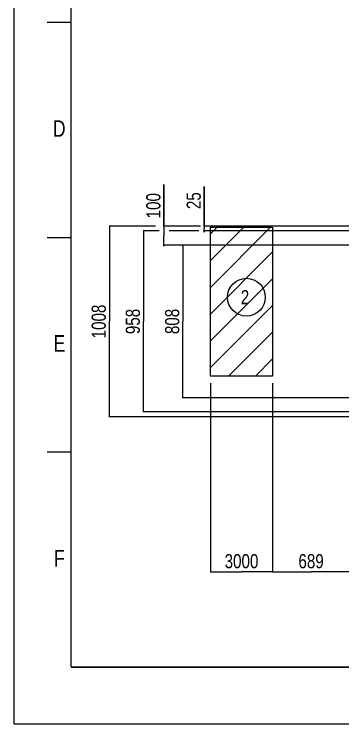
# Model space of a CAD drawing. Header units: millimetres. Extents: x 0 to 10500, y 0 to 7425.
# Drawn here: x 0 to 1737, y 0 to 3756 of the extents above; entities that cross this region are included whole.
import ezdxf

# ---------------------------------------------------------------- set-up
doc = ezdxf.new("R2010")
doc.units = ezdxf.units.MM
doc.header["$LTSCALE"] = 577.5
doc.layers.get('0').update_dxf_attribs({"linetype": 'CONTINUOUS'})
doc.layers.add('NOTES3D', color=7, linetype='CONTINUOUS')
doc.styles.add('TEXTSTYLE_2', font='txt', dxfattribs={"width": 0.8})
doc.dimstyles.new('DIMSTYLE_1', dxfattribs={"dimtxt": 75, "dimasz": 3.5, "dimexe": 1.5, "dimexo": 1.5, "dimgap": 18.75, "dimtad": 1, "dimdec": 1, "dimtxsty": 'TEXTSTYLE_2', "dimblk": '_FILLED', "dimblk1": '_FILLED', "dimblk2": '_FILLED', "dimcen": 0.09, "dimadec": 1, "dimazin": 2, "dimtp": 0.1, "dimtm": 0.1, "dimtfac": 1, "dimtdec": 1, "dimtofl": 0, "dimtmove": 0, "dimatfit": 3, "dimldrblk": '_FILLED', "dimfxl": 1, "dimtolj": 1, "dimarcsym": 0})

# ---------------------------------------------------------------- blocks, each defined once
blk = doc.blocks.new('_FILLED')
at = {"color": 0, "linetype": 'ByBlock'}
blk.add_solid([(0, 0), (-1, 0.2), (-1, -0.2)], dxfattribs=at)
blk = doc.blocks.new('*D7')
at = {"color": 2, "linetype": 'Continuous', "transparency": 16777216}
for p, q in [((766.7, 2608.7), (681.8, 2608.7)), ((683.3, 2608.7), (683.3, 2129.7)), ((976.6, 2608.7), (819, 2608.7)), ((683.3, 1650.7), (683.3, 2129.7)), ((2711.1, 1650.7), (681.8, 1650.7))]:
    blk.add_line(p, q, dxfattribs=at)
at = {"color": 2, "linetype": 'Continuous', "transparency": 16777216, "xscale": 3.5, "yscale": 3.5, "zscale": 3.5}
for p, rotation in [((683.3, 2608.7), 90), ((683.3, 1650.7), 270)]:
    blk.add_blockref('_FILLED', p, dxfattribs=dict(at, rotation=rotation))
at = {"color": 2, "linetype": 'Continuous', "transparency": 16777216, "insert": (589.6, 2129.7), "char_height": 75, "width": 180, "attachment_point": 2, "rotation": 90, "line_spacing_factor": 0.9, "style": 'TEXTSTYLE_2'}
blk.add_mtext('958', dxfattribs=at)
blk = doc.blocks.new('*D8')
at = {"color": 2, "linetype": 'Continuous', "transparency": 16777216}
for p, q in [((2711.1, 2533.7), (889.9, 2533.7)), ((891.4, 2533.7), (891.4, 2129.7)), ((891.4, 1725.7), (891.4, 2129.7)), ((2711.1, 1725.7), (889.9, 1725.7))]:
    blk.add_line(p, q, dxfattribs=at)
at = {"color": 2, "linetype": 'Continuous', "transparency": 16777216, "xscale": 3.5, "yscale": 3.5, "zscale": 3.5}
for p, rotation in [((891.4, 2533.7), 90), ((891.4, 1725.7), 270)]:
    blk.add_blockref('_FILLED', p, dxfattribs=dict(at, rotation=rotation))
at = {"color": 2, "linetype": 'Continuous', "transparency": 16777216, "insert": (797.6, 2129.7), "char_height": 75, "width": 180, "attachment_point": 2, "rotation": 90, "line_spacing_factor": 0.9, "style": 'TEXTSTYLE_2'}
blk.add_mtext('808', dxfattribs=at)
blk = doc.blocks.new('*D9')
at = {"color": 2, "linetype": 'Continuous', "transparency": 16777216}
for p, q in [((747.8, 2633.7), (501.7, 2633.7)), ((503.2, 2633.7), (503.2, 2129.7)), ((503.2, 1625.7), (503.2, 2129.7)), ((2586.1, 1625.7), (501.7, 1625.7))]:
    blk.add_line(p, q, dxfattribs=at)
at = {"color": 2, "linetype": 'Continuous', "transparency": 16777216, "xscale": 3.5, "yscale": 3.5, "zscale": 3.5}
for p, rotation in [((503.2, 2633.7), 90), ((503.2, 1625.7), 270)]:
    blk.add_blockref('_FILLED', p, dxfattribs=dict(at, rotation=rotation))
at = {"color": 2, "linetype": 'Continuous', "transparency": 16777216, "insert": (409.4, 2129.7), "char_height": 75, "width": 240, "attachment_point": 2, "rotation": 90, "line_spacing_factor": 0.9, "style": 'TEXTSTYLE_2'}
blk.add_mtext('1008', dxfattribs=at)
blk = doc.blocks.new('*D10')
at = {"color": 2, "linetype": 'Continuous', "transparency": 16777216}
for p, q in [((791.8, 2633.7), (791.8, 2855.4)), ((791.8, 2855.4), (791.8, 2583.7)), ((984.8, 2633.7), (790.3, 2633.7)), ((791.8, 2527.7), (791.8, 2583.7)), ((2711.1, 2533.7), (790.3, 2533.7)), ((791.8, 2533.7), (791.8, 2527.7))]:
    blk.add_line(p, q, dxfattribs=at)
at = {"color": 2, "linetype": 'Continuous', "transparency": 16777216, "xscale": 3.5, "yscale": 3.5, "zscale": 3.5}
for p, rotation in [((791.8, 2633.7), 270), ((791.8, 2533.7), 90)]:
    blk.add_blockref('_FILLED', p, dxfattribs=dict(at, rotation=rotation))
at = {"color": 2, "linetype": 'Continuous', "transparency": 16777216, "insert": (698, 2675.4), "char_height": 75, "width": 180, "attachment_point": 1, "rotation": 90, "line_spacing_factor": 0.9, "style": 'TEXTSTYLE_2'}
blk.add_mtext('100', dxfattribs=at)
blk = doc.blocks.new('*D11')
at = {"color": 2, "linetype": 'Continuous', "transparency": 16777216}
for p, q in [((1005.1, 2633.7), (1005.1, 2844.4)), ((1005.1, 2844.4), (1005.1, 2621.2)), ((2586.1, 2633.7), (1003.6, 2633.7)), ((2711.1, 2608.7), (1003.6, 2608.7)), ((1005.1, 2602.7), (1005.1, 2621.2)), ((1005.1, 2608.7), (1005.1, 2602.7))]:
    blk.add_line(p, q, dxfattribs=at)
at = {"color": 2, "linetype": 'Continuous', "transparency": 16777216, "xscale": 3.5, "yscale": 3.5, "zscale": 3.5}
for p, rotation in [((1005.1, 2633.7), 270), ((1005.1, 2608.7), 90)]:
    blk.add_blockref('_FILLED', p, dxfattribs=dict(at, rotation=rotation))
at = {"color": 2, "linetype": 'Continuous', "transparency": 16777216, "insert": (911.4, 2724.4), "char_height": 75, "width": 120, "attachment_point": 1, "rotation": 90, "line_spacing_factor": 0.9, "style": 'TEXTSTYLE_2'}
blk.add_mtext('25', dxfattribs=at)
blk = doc.blocks.new('*D12')
at = {"color": 2, "linetype": 'Continuous', "transparency": 16777216}
for p, q in [((1037.4, 1803.3), (1037.4, 823.5)), ((1366.2, 1803.3), (1366.2, 823.5)), ((1037.4, 823.5), (1037.4, 803.3)), ((1037.4, 804.8), (1201.8, 804.8)), ((1366.2, 804.8), (1201.8, 804.8)), ((1366.2, 823.5), (1366.2, 803.3))]:
    blk.add_line(p, q, dxfattribs=at)
at = {"color": 2, "linetype": 'Continuous', "transparency": 16777216, "xscale": 3.5, "yscale": 3.5, "zscale": 3.5, "rotation": 180}
blk.add_blockref('_FILLED', (1037.4, 804.8), dxfattribs=at)
at = {"color": 2, "linetype": 'Continuous', "transparency": 16777216, "xscale": 3.5, "yscale": 3.5, "zscale": 3.5}
blk.add_blockref('_FILLED', (1366.2, 804.8), dxfattribs=at)
at = {"color": 2, "linetype": 'Continuous', "transparency": 16777216, "insert": (1201.8, 898.5), "char_height": 75, "width": 240, "attachment_point": 2, "line_spacing_factor": 0.9, "style": 'TEXTSTYLE_2'}
blk.add_mtext('3000', dxfattribs=at)
blk = doc.blocks.new('*D13')
at = {"color": 2, "linetype": 'Continuous', "transparency": 16777216}
for p, q in [((1366.2, 1803.3), (1366.2, 823.5)), ((1773, 1024.4), (1773, 823.5)), ((1366.2, 823.5), (1366.2, 803.3)), ((1366.2, 804.8), (1569.6, 804.8)), ((1773, 804.8), (1569.6, 804.8)), ((1773, 823.5), (1773, 803.3))]:
    blk.add_line(p, q, dxfattribs=at)
at = {"color": 2, "linetype": 'Continuous', "transparency": 16777216, "xscale": 3.5, "yscale": 3.5, "zscale": 3.5, "rotation": 180}
blk.add_blockref('_FILLED', (1366.2, 804.8), dxfattribs=at)
at = {"color": 2, "linetype": 'Continuous', "transparency": 16777216, "xscale": 3.5, "yscale": 3.5, "zscale": 3.5}
blk.add_blockref('_FILLED', (1773, 804.8), dxfattribs=at)
at = {"color": 2, "linetype": 'Continuous', "transparency": 16777216, "insert": (1569.6, 898.5), "char_height": 75, "width": 180, "attachment_point": 2, "line_spacing_factor": 0.9, "style": 'TEXTSTYLE_2'}
blk.add_mtext('689', dxfattribs=at)

msp = doc.modelspace()

# ---------------------------------------------------------------- hatches: boundary and pattern name
at = {"linetype": 'Continuous'}
h = msp.add_hatch(dxfattribs=at)
h.set_pattern_fill('DXSEC_1', color=2, scale=100, angle=45, style=0, pattern_type=0)
h.set_pattern_definition([(45, (0, 0), (-70.7107, 70.7107), [])])
h.paths.add_polyline_path([(1037.39, 2628.27), (1366.23, 2628.27), (1366.23, 1840.77), (1037.39, 1840.77)])
h.paths.add_polyline_path([(1772.96, 1382.11), (4853.73, 1382.11), (4853.73, 1061.92), (1772.96, 1061.92)])
h.paths.add_polyline_path([(1777.29, 3108.55), (4860.22, 3108.55), (4860.22, 2740.77), (1777.29, 2740.77)])
h.paths.add_polyline_path([(2094.89, 6582.64), (4669.41, 6582.64), (4669.41, 6236.49), (2094.89, 6236.49)])
h.paths.add_polyline_path([(5476.81, 1633.07), (5476.81, 2697.5), (5122, 2697.5), (5122, 1633.07)])

# ---------------------------------------------------------------- linework, layer by layer
at = {"color": 7, "linetype": 'Continuous'}
for p, q in [((0, 0), (0, 7425)), ((0, 0), (0, 7425)), ((300, 3712.5), (175, 3712.5)), ((1037.39, 1840.77), (1037.39, 2628.27)), ((1037.39, 2628.27), (1366.23, 2628.27)), ((1366.23, 2628.27), (1366.23, 1840.77)), ((175, 2575), (300, 2575)), ((1366.23, 1840.77), (1037.39, 1840.77)), ((300, 1437.5), (175, 1437.5)), ((0, 0), (10500, 0)), ((0, 0), (10500, 0))]:
    msp.add_line(p, q, dxfattribs=at)
at = {"color": 2, "linetype": 'Continuous'}
for p, q in [((1037.39, 1840.77), (1037.39, 2628.27)), ((1037.39, 2628.27), (1366.23, 2628.27)), ((1366.23, 2628.27), (1366.23, 1840.77)), ((1366.23, 1840.77), (1037.39, 1840.77))]:
    msp.add_line(p, q, dxfattribs=at)
at = {"color": 7, "linetype": 'Continuous', "const_width": 7.5}
for points in [[(300, 300), (300, 7125)], [(300, 300), (10200, 300)]]:
    msp.add_lwpolyline(points, dxfattribs=at)
at = {"layer": 'NOTES3D', "color": 2, "linetype": 'Continuous'}
msp.add_circle((1227.73, 2258.17), 100, dxfattribs=at)

# ---------------------------------------------------------------- texts
at = {"color": 2, "linetype": 'Continuous', "char_height": 87.5, "width": 70, "attachment_point": 2, "line_spacing_factor": 0.9, "style": 'TEXTSTYLE_2'}
for s, insert in [('D', (237.77, 3194.61)), ('E', (238.8, 2057.24)), ('F', (239.04, 920.13))]:
    msp.add_mtext(s, dxfattribs=dict(at, insert=insert))
at = {"layer": 'NOTES3D', "color": 2, "linetype": 'Continuous', "insert": (1197.73, 2295.67), "char_height": 75, "width": 60, "attachment_point": 1, "line_spacing_factor": 0.9, "style": 'TEXTSTYLE_2'}
msp.add_mtext('2', dxfattribs=at)

# ---------------------------------------------------------------- dimensions: what is measured, and where the dimension line sits
at = {"color": 2, "linetype": 'Continuous'}
for base, p1, p2, angle, text, picture, middle in [((791.75, 2633.73), (2712.64, 2533.73), (986.34, 2633.73), 90, '100', '*D10', (791.75, 2765.42)), ((1005.14, 2633.73), (2712.64, 2608.73), (2587.64, 2633.73), 90, '25', '*D11', (1005.14, 2786.32)), ((503.16, 1625.73), (749.32, 2633.73), (2587.64, 1625.73), 270, '1008', '*D9', (503.16, 2131.6)), ((683.35, 2608.73), (2712.64, 1650.73), (978.06, 2608.73), 90, '958', '*D7', (683.35, 2131.6)), ((891.39, 1725.73), (2712.64, 2533.73), (2712.64, 1725.73), 270, '808', '*D8', (891.39, 2129.73)), ((1037.39, 804.75), (1366.23, 1804.77), (1037.39, 1804.77), 180, '3000', '*D12', (1201.81, 804.75))]:
    dim = msp.add_linear_dim(base=base, p1=p1, p2=p2, angle=angle, text=text, dimstyle='DIMSTYLE_1', dxfattribs=at)
    dim.commit()
    dim.dimension.update_dxf_attribs({"geometry": picture, "text_midpoint": middle, "dimtype": 160})
dim = msp.add_linear_dim(base=(1772.96, 804.75), p1=(1366.23, 1804.77), p2=(1772.96, 1025.92), text='689', dimstyle='DIMSTYLE_1', dxfattribs=at)
dim.commit()
dim.dimension.update_dxf_attribs({"geometry": '*D13', "text_midpoint": (1569.6, 804.75), "dimtype": 160})

doc.saveas('drawing.dxf')
